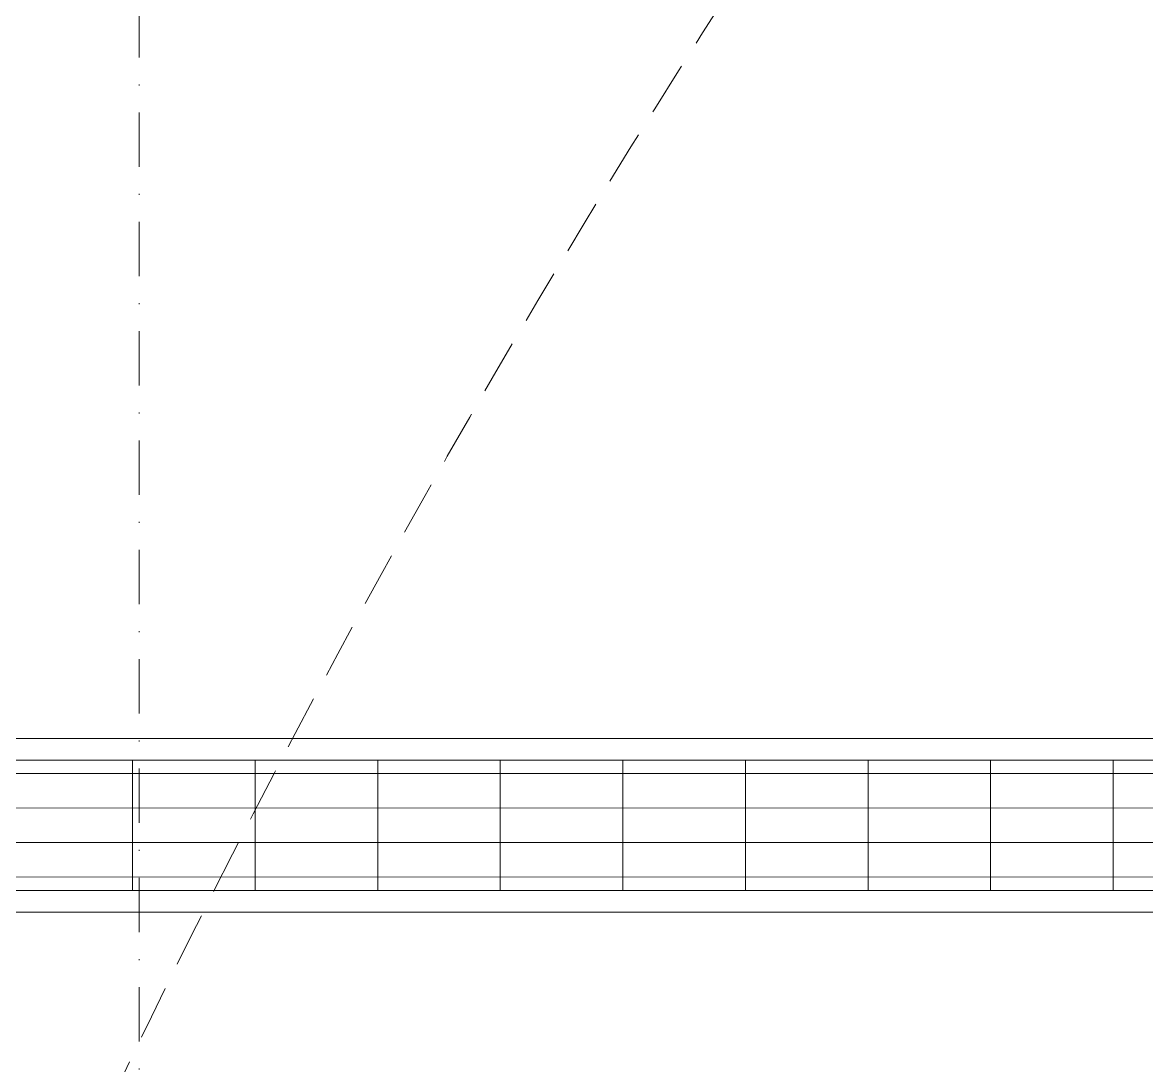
# Model space of a CAD drawing. Extents: x -1299 to 23780, y -3010 to 8106.
# Drawn here: x 9663.8 to 9793.3, y 347.3 to 467.5 of the extents above; entities that cross this region are included whole.
import ezdxf

# ---------------------------------------------------------------- set-up
doc = ezdxf.new("R2010")
doc.units = 0
doc.header["$LTSCALE"] = 25
doc.header["$MEASUREMENT"] = 0
for name, pattern in [('DASHDOT2', [0.5, 0.25, -0.125, 0, -0.125]), ('DOT2', [0.125, 0, -0.125]), ('HIDDEN', [0.375, 0.25, -0.125])]:
    doc.linetypes.add(name, pattern=pattern)
doc.layers.get('0').update_dxf_attribs({"color": 9, "lineweight": 9})
for name, color, linetype, lineweight in [('20', 9, 'DOT2', 9), ('21', 9, 'Continuous', 9), ('32', 9, 'Continuous', 9)]:
    doc.layers.add(name, color=color, linetype=linetype, lineweight=lineweight)

# ---------------------------------------------------------------- blocks, each defined once
blk = doc.blocks.new('p-konvektor_audi')
for p, q in [((250, 89.48), (0, 89.47)), ((250, 89.47), (0, 89.48)), ((58.96, 71.95), (58.96, 86.99)), ((73.08, 71.95), (73.08, 86.99)), ((87.2, 71.95), (87.2, 86.99)), ((101.32, 71.95), (101.32, 86.99)), ((115.44, 71.95), (115.44, 86.99)), ((129.56, 71.95), (129.56, 86.99)), ((143.68, 71.95), (143.68, 86.98)), ((157.8, 71.95), (157.8, 86.98)), ((171.92, 71.94), (171.92, 86.98)), ((199.29, 85.44), (2.49, 85.42)), ((196.99, 81.46), (2.49, 81.45)), ((194.68, 77.48), (2.49, 77.47)), ((192.38, 73.51), (2.49, 73.49)), ((0, 69.47), (250, 69.47))]:
    blk.add_line(p, q)
for points in [[(250, 89.47), (0, 89.47), (0, 69.47), (250, 69.47)], [(247.51, 86.99), (247.51, 71.95), (2.49, 71.95), (2.49, 86.99)]]:
    blk.add_lwpolyline(points, close=True)

msp = doc.modelspace()

# ---------------------------------------------------------------- linework, layer by layer
at = {"layer": '20', "linetype": 'HIDDEN', "lineweight": 0}
msp.add_lwpolyline([(9468.15, 347.65, -0.306499), (10707.5, 1186.14, -0.306499)], format="xyb", dxfattribs=at)
msp.add_arc((10707.5, -149.03), 1144.79, 90, 155.56908, dxfattribs=at)
at = {"layer": '21', "linetype": 'DASHDOT2'}
msp.add_lwpolyline([(9677.23, 287.1), (9677.23, 2538.75)], dxfattribs=at)

# ---------------------------------------------------------------- block references
at = {"layer": '32', "xscale": -1, "rotation": 180}
msp.add_blockref('p-konvektor_audi', (9617.5, 454.48), dxfattribs=at)

doc.saveas('drawing.dxf')
